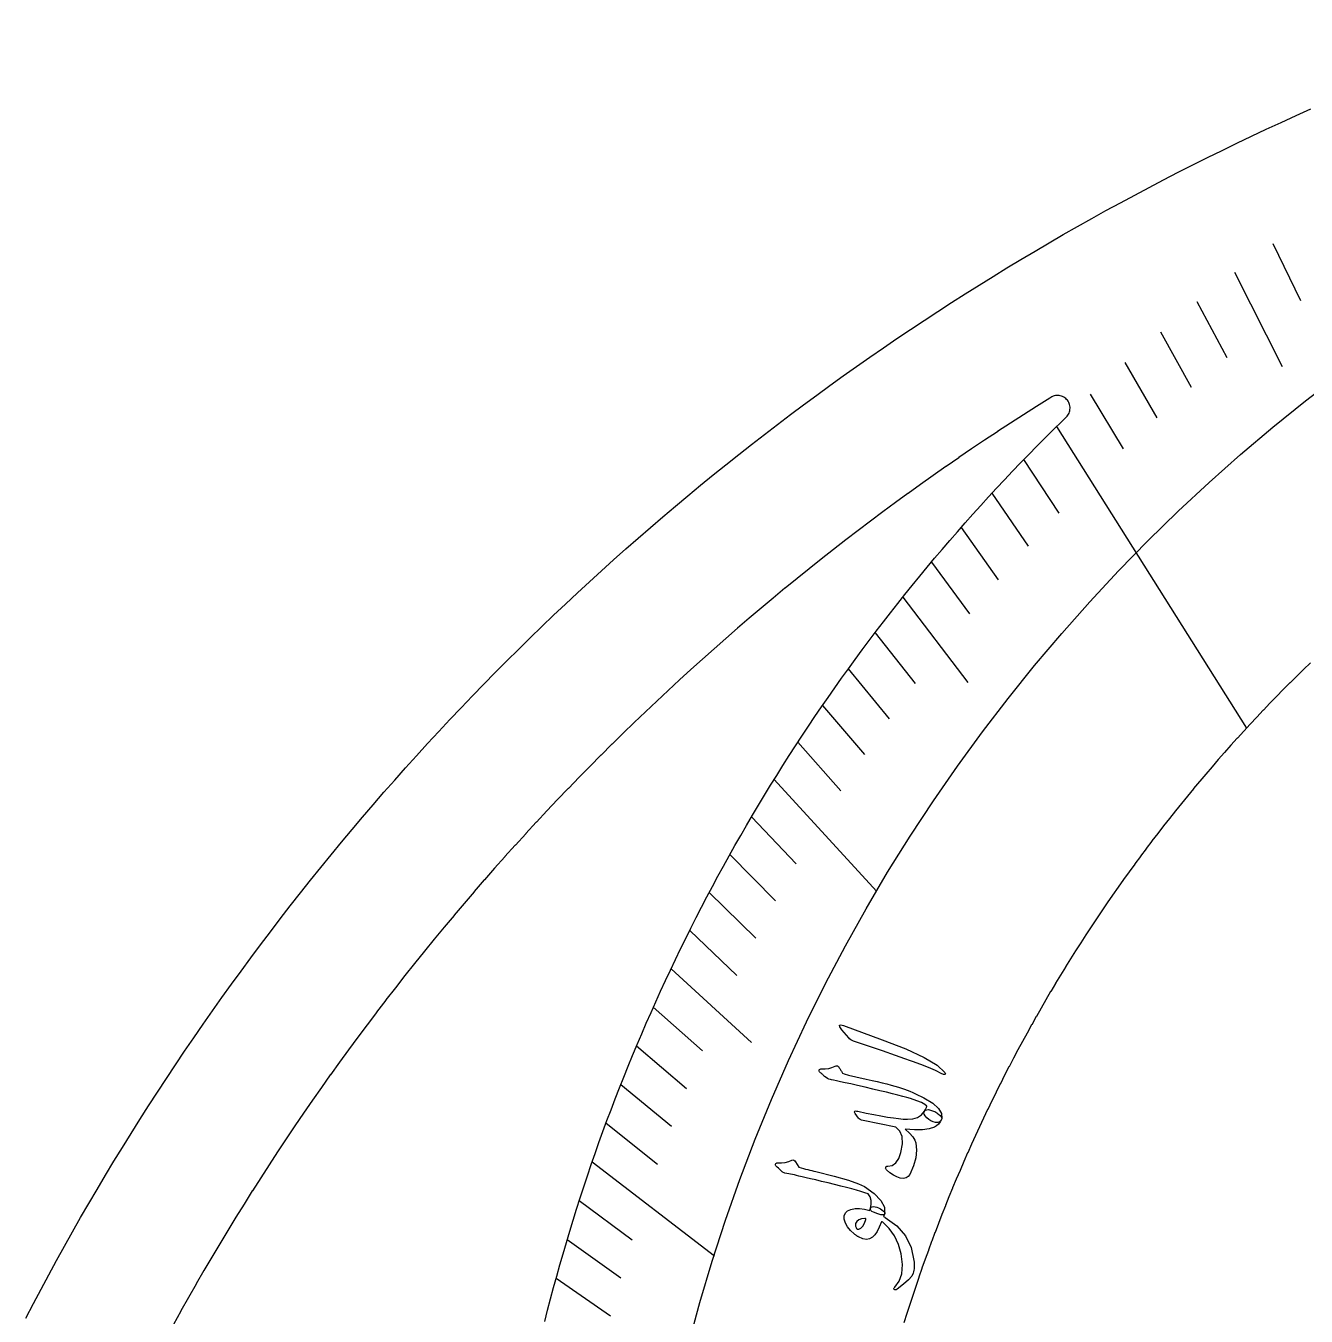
# Model space of a CAD drawing. Header units: millimetres. Extents: x -53 to 53, y -53 to 53.
# Drawn here: x -47.13 to -21.61, y 24.49 to 50.2 of the extents above; entities that cross this region are included whole.
import ezdxf

# ---------------------------------------------------------------- set-up
doc = ezdxf.new("R2010")
doc.units = ezdxf.units.MM
for name, color, linetype in [('CUT_INNER', 6, 'Continuous'), ('CUT_OUTER', 1, 'Continuous'), ('ENGRAVE', 7, 'Continuous'), ('ENGRAVE_FINE', 8, 'Continuous'), ('TEXT', 5, 'Continuous')]:
    doc.layers.add(name, color=color, linetype=linetype)

msp = doc.modelspace()

# ---------------------------------------------------------------- linework, layer by layer
at = {"layer": 'CUT_INNER'}
for points in [[(-36.7899, 24.3883), (-36.7327, 24.6138), (-36.6741, 24.839), (-36.6141, 25.0639), (-36.5527, 25.2884), (-36.4899, 25.5125), (-36.4258, 25.7362), (-36.3603, 25.9595), (-36.2935, 26.1824), (-36.2252, 26.4049), (-36.1556, 26.6269), (-36.0847, 26.8485), (-36.0124, 27.0697), (-35.9387, 27.2905), (-35.8637, 27.5108), (-35.7873, 27.7306), (-35.7096, 27.9499), (-35.6305, 28.1688), (-35.5501, 28.3872), (-35.4684, 28.6051), (-35.3853, 28.8225), (-35.3009, 29.0393), (-35.2151, 29.2557), (-35.128, 29.4715), (-35.0397, 29.6867), (-34.9499, 29.9015), (-34.8589, 30.1156), (-34.7666, 30.3292), (-34.6729, 30.5423), (-34.578, 30.7547), (-34.4817, 30.9666), (-34.3842, 31.1779), (-34.2853, 31.3886), (-34.1852, 31.5986), (-34.0838, 31.8081), (-33.9811, 32.0169), (-33.8771, 32.2251), (-33.7718, 32.4326), (-33.6653, 32.6395), (-33.5575, 32.8458), (-33.4484, 33.0513), (-33.3381, 33.2562), (-33.2265, 33.4605), (-33.1137, 33.664), (-32.9996, 33.8668), (-32.8843, 34.069), (-32.7677, 34.2704), (-32.6499, 34.4711), (-32.5309, 34.671), (-32.4106, 34.8703), (-32.2892, 35.0688), (-32.1665, 35.2665), (-32.0426, 35.4635), (-31.9175, 35.6597), (-31.7912, 35.8552), (-31.6637, 36.0499), (-31.535, 36.2438), (-31.4051, 36.4369), (-31.2741, 36.6292), (-31.1418, 36.8207), (-31.0084, 37.0113), (-30.8739, 37.2012), (-30.7381, 37.3902), (-30.6012, 37.5784), (-30.4632, 37.7657), (-30.324, 37.9522), (-30.1836, 38.1379), (-30.0422, 38.3226), (-29.8996, 38.5065), (-29.7558, 38.6896), (-29.611, 38.8717), (-29.465, 39.0529), (-29.3179, 39.2333), (-29.1698, 39.4127), (-29.0205, 39.5913), (-28.8701, 39.7689), (-28.7187, 39.9455), (-28.5661, 40.1213), (-28.4125, 40.2961), (-28.2578, 40.47), (-28.1021, 40.6429), (-27.9453, 40.8148), (-27.7874, 40.9858), (-27.6285, 41.1558), (-27.4686, 41.3249), (-27.3076, 41.4929), (-27.1456, 41.66), (-26.9826, 41.826), (-26.8185, 41.9911), (-26.6535, 42.1551), (-26.4874, 42.3182), (-26.397, 42.4059), (-26.3803, 42.4237), (-26.3655, 42.443), (-26.3526, 42.4637), (-26.3418, 42.4856), (-26.3332, 42.5084), (-26.3268, 42.5319), (-26.3227, 42.556), (-26.3211, 42.5803), (-26.3218, 42.6047), (-26.3248, 42.6288), (-26.3302, 42.6526), (-26.3379, 42.6758), (-26.3479, 42.698), (-26.3599, 42.7192), (-26.3739, 42.7392), (-26.3899, 42.7576), (-26.4075, 42.7744), (-26.4267, 42.7895), (-26.4473, 42.8026), (-26.469, 42.8136), (-26.4917, 42.8224), (-26.5152, 42.829), (-26.5392, 42.8333), (-26.5635, 42.8352), (-26.5879, 42.8348), (-26.6121, 42.8319), (-26.6359, 42.8268), (-26.6591, 42.8193), (-26.6815, 42.8096), (-26.7028, 42.7978), (-26.7253, 42.7838), (-26.7266, 42.783), (-26.9873, 42.619), (-26.9886, 42.6182), (-27.2483, 42.4527), (-27.2496, 42.4518), (-27.5083, 42.2847), (-27.5096, 42.2838), (-27.7672, 42.1151), (-27.7685, 42.1142), (-28.0251, 41.9439), (-28.0264, 41.9431), (-28.2819, 41.7712), (-28.2832, 41.7703), (-28.5377, 41.5968), (-28.539, 41.596), (-28.7924, 41.421), (-28.7937, 41.4201), (-29.046, 41.2435), (-29.0473, 41.2426), (-29.2985, 41.0645), (-29.2998, 41.0636), (-29.5499, 40.884), (-29.5512, 40.8831), (-29.8003, 40.7019), (-29.8015, 40.701), (-30.0494, 40.5183), (-30.0507, 40.5173), (-30.2975, 40.3331), (-30.2987, 40.3322), (-30.5444, 40.1465), (-30.5456, 40.1455), (-30.7902, 39.9583), (-30.7914, 39.9573), (-31.0348, 39.7686), (-31.036, 39.7677), (-31.2782, 39.5774), (-31.2794, 39.5765), (-31.5204, 39.3848), (-31.5216, 39.3838), (-31.7615, 39.1906), (-31.7627, 39.1897), (-32.0014, 38.995), (-32.0026, 38.994), (-32.24, 38.7979), (-32.2412, 38.7969), (-32.4775, 38.5994), (-32.4787, 38.5984), (-32.7137, 38.3993), (-32.7149, 38.3984), (-32.9487, 38.1979), (-32.9499, 38.1969), (-33.1825, 37.995), (-33.1836, 37.994), (-33.415, 37.7907), (-33.4161, 37.7897), (-33.6462, 37.5849), (-33.6474, 37.5839), (-33.8762, 37.3778), (-33.8774, 37.3768), (-34.1049, 37.1692), (-34.1061, 37.1682), (-34.3324, 36.9593), (-34.3335, 36.9582), (-34.5585, 36.7479), (-34.5596, 36.7469), (-34.7833, 36.5352), (-34.7844, 36.5341), (-35.0068, 36.3211), (-35.0079, 36.32), (-35.229, 36.1056), (-35.2301, 36.1045), (-35.4499, 35.8887), (-35.451, 35.8877), (-35.6695, 35.6705), (-35.6705, 35.6695), (-35.8877, 35.451), (-35.8887, 35.4499), (-36.1045, 35.2301), (-36.1056, 35.229), (-36.32, 35.0079), (-36.3211, 35.0068), (-36.5341, 34.7844), (-36.5352, 34.7833), (-36.7469, 34.5596), (-36.7479, 34.5585), (-36.9582, 34.3335), (-36.9593, 34.3324), (-37.1682, 34.1061), (-37.1692, 34.1049), (-37.3768, 33.8774), (-37.3778, 33.8762), (-37.5839, 33.6474), (-37.5849, 33.6462), (-37.7897, 33.4161), (-37.7907, 33.415), (-37.994, 33.1836), (-37.995, 33.1825), (-38.1969, 32.9499), (-38.1979, 32.9487), (-38.3984, 32.7149), (-38.3993, 32.7137), (-38.5984, 32.4787), (-38.5994, 32.4775), (-38.7969, 32.2412), (-38.7979, 32.24), (-38.994, 32.0026), (-38.995, 32.0014), (-39.1897, 31.7627), (-39.1906, 31.7615), (-39.3838, 31.5216), (-39.3848, 31.5204), (-39.5765, 31.2794), (-39.5774, 31.2782), (-39.7677, 31.036), (-39.7686, 31.0348), (-39.9573, 30.7914), (-39.9583, 30.7902), (-40.1455, 30.5456), (-40.1465, 30.5444), (-40.3322, 30.2987), (-40.3331, 30.2975), (-40.5173, 30.0507), (-40.5183, 30.0494), (-40.701, 29.8015), (-40.7019, 29.8003), (-40.8831, 29.5512), (-40.884, 29.5499), (-41.0636, 29.2998), (-41.0645, 29.2985), (-41.2426, 29.0473), (-41.2435, 29.046), (-41.4201, 28.7937), (-41.421, 28.7924), (-41.596, 28.539), (-41.5968, 28.5377), (-41.7703, 28.2832), (-41.7712, 28.2819), (-41.9431, 28.0264), (-41.9439, 28.0251), (-42.1142, 27.7685), (-42.1151, 27.7672), (-42.2838, 27.5096), (-42.2847, 27.5083), (-42.4518, 27.2496), (-42.4527, 27.2483), (-42.6182, 26.9886), (-42.619, 26.9873), (-42.783, 26.7266), (-42.7838, 26.7253), (-42.9462, 26.4636), (-42.947, 26.4623), (-43.1078, 26.1996), (-43.1086, 26.1983), (-43.2677, 25.9346), (-43.2685, 25.9333), (-43.426, 25.6686), (-43.4268, 25.6673), (-43.5827, 25.4017), (-43.5835, 25.4003), (-43.7378, 25.1338), (-43.7385, 25.1324), (-43.8912, 24.8649), (-43.8919, 24.8636), (-44.0429, 24.5951), (-44.0436, 24.5938), (-44.193, 24.3244)], [(-21.5299, 37.51), (-21.6654, 37.3786), (-21.6665, 37.3775), (-21.8013, 37.2452), (-21.8023, 37.2441), (-21.9363, 37.111), (-21.9374, 37.1099), (-22.0705, 36.976), (-22.0715, 36.9749), (-22.2038, 36.8402), (-22.2049, 36.8391), (-22.3363, 36.7035), (-22.3374, 36.7024), (-22.468, 36.5661), (-22.4691, 36.565), (-22.5989, 36.4278), (-22.5999, 36.4267), (-22.7289, 36.2887), (-22.7299, 36.2876), (-22.858, 36.1489), (-22.859, 36.1477), (-22.9863, 36.0082), (-22.9873, 36.0071), (-23.1137, 35.8668), (-23.1147, 35.8657), (-23.2402, 35.7246), (-23.2412, 35.7234), (-23.3659, 35.5816), (-23.3669, 35.5804), (-23.4906, 35.4378), (-23.4916, 35.4367), (-23.6145, 35.2933), (-23.6155, 35.2922), (-23.7375, 35.1481), (-23.7385, 35.1469), (-23.8597, 35.002), (-23.8606, 35.0008), (-23.9809, 34.8553), (-23.9818, 34.8541), (-24.1012, 34.7077), (-24.1022, 34.7065), (-24.2206, 34.5595), (-24.2216, 34.5583), (-24.3391, 34.4105), (-24.34, 34.4093), (-24.4567, 34.2608), (-24.4576, 34.2596), (-24.5733, 34.1104), (-24.5743, 34.1092), (-24.6891, 33.9592), (-24.69, 33.958), (-24.8039, 33.8074), (-24.8048, 33.8062), (-24.9177, 33.6549), (-24.9186, 33.6536), (-25.0306, 33.5016), (-25.0316, 33.5004), (-25.1426, 33.3477), (-25.1435, 33.3464), (-25.2537, 33.1931), (-25.2546, 33.1918), (-25.3638, 33.0378), (-25.3646, 33.0365), (-25.4729, 32.8818), (-25.4738, 32.8806), (-25.5811, 32.7252), (-25.5819, 32.7239), (-25.6883, 32.5679), (-25.6891, 32.5666), (-25.7945, 32.4099), (-25.7954, 32.4087), (-25.8998, 32.2513), (-25.9007, 32.2501), (-26.0041, 32.0921), (-26.0049, 32.0908), (-26.1074, 31.9322), (-26.1083, 31.9309), (-26.2098, 31.7717), (-26.2106, 31.7704), (-26.3111, 31.6106), (-26.3119, 31.6093), (-26.4115, 31.4488), (-26.4123, 31.4475), (-26.5108, 31.2865), (-26.5116, 31.2852), (-26.6092, 31.1235), (-26.61, 31.1222), (-26.7066, 30.9599), (-26.7074, 30.9586), (-26.8029, 30.7958), (-26.8037, 30.7944), (-26.8983, 30.631), (-26.899, 30.6297), (-26.9926, 30.4657), (-26.9934, 30.4643), (-27.0859, 30.2998), (-27.0867, 30.2984), (-27.1782, 30.1333), (-27.179, 30.1319), (-27.2695, 29.9662), (-27.2703, 29.9649), (-27.3598, 29.7986), (-27.3605, 29.7973), (-27.449, 29.6305), (-27.4497, 29.6291), (-27.5372, 29.4618), (-27.5379, 29.4604), (-27.6243, 29.2926), (-27.625, 29.2912), (-27.7105, 29.1228), (-27.7111, 29.1214), (-27.7955, 28.9525), (-27.7962, 28.9511), (-27.8795, 28.7817), (-27.8802, 28.7803), (-27.9625, 28.6104), (-27.9632, 28.609), (-28.0444, 28.4385), (-28.0451, 28.4372), (-28.1253, 28.2662), (-28.1259, 28.2648), (-28.2051, 28.0934), (-28.2057, 28.092), (-28.2838, 27.9201), (-28.2845, 27.9187), (-28.3615, 27.7463), (-28.3621, 27.7449), (-28.4381, 27.572), (-28.4387, 27.5706), (-28.5137, 27.3973), (-28.5143, 27.3959), (-28.5881, 27.2221), (-28.5887, 27.2207), (-28.6615, 27.0465), (-28.6621, 27.0451), (-28.7338, 26.8704), (-28.7344, 26.869), (-28.8051, 26.6939), (-28.8056, 26.6924), (-28.8752, 26.5169), (-28.8758, 26.5155), (-28.9443, 26.3395), (-28.9448, 26.3381), (-29.0122, 26.1617), (-29.0128, 26.1603), (-29.0791, 25.9835), (-29.0796, 25.9821), (-29.1449, 25.8049), (-29.1454, 25.8034), (-29.2096, 25.6258), (-29.2101, 25.6244), (-29.2732, 25.4464), (-29.2737, 25.445), (-29.3356, 25.2666), (-29.3361, 25.2651), (-29.397, 25.0864), (-29.3975, 25.085), (-29.4573, 24.9058), (-29.4578, 24.9044), (-29.5165, 24.7249), (-29.5169, 24.7235), (-29.5745, 24.5436), (-29.575, 24.5422), (-29.6314, 24.362)]]:
    msp.add_lwpolyline(points, dxfattribs=at)
at = {"layer": 'CUT_OUTER'}
msp.add_lwpolyline([(-47.134, 24.4539), (-46.9831, 24.7427), (-46.8304, 25.0305), (-46.6759, 25.3174), (-46.5197, 25.6033), (-46.3617, 25.8882), (-46.202, 26.1722), (-46.0405, 26.4552), (-45.8773, 26.7372), (-45.7124, 27.0182), (-45.5458, 27.2982), (-45.3774, 27.5771), (-45.2074, 27.8551), (-45.0356, 28.1319), (-44.8621, 28.4077), (-44.687, 28.6825), (-44.5101, 28.9561), (-44.3316, 29.2287), (-44.1515, 29.5001), (-43.9696, 29.7705), (-43.7861, 30.0397), (-43.601, 30.3078), (-43.4142, 30.5748), (-43.2258, 30.8406), (-43.0357, 31.1052), (-42.8441, 31.3687), (-42.6508, 31.631), (-42.4559, 31.8921), (-42.2594, 32.152), (-42.0613, 32.4107), (-41.8617, 32.6682), (-41.6604, 32.9244), (-41.4576, 33.1794), (-41.2533, 33.4332), (-41.0473, 33.6857), (-40.8399, 33.9369), (-40.6309, 34.1869), (-40.4203, 34.4355), (-40.2083, 34.6829), (-39.9947, 34.929), (-39.7796, 35.1737), (-39.5631, 35.4171), (-39.345, 35.6592), (-39.1255, 35.9), (-38.9045, 36.1394), (-38.682, 36.3774), (-38.458, 36.614), (-38.2327, 36.8493), (-38.0058, 37.0832), (-37.7776, 37.3157), (-37.5479, 37.5468), (-37.3168, 37.7765), (-37.0843, 38.0048), (-36.8504, 38.2316), (-36.6152, 38.457), (-36.3785, 38.6809), (-36.1405, 38.9034), (-35.9011, 39.1244), (-35.6603, 39.344), (-35.4183, 39.5621), (-35.1748, 39.7786), (-34.9301, 39.9937), (-34.6841, 40.2073), (-34.4367, 40.4193), (-34.188, 40.6299), (-33.9381, 40.8389), (-33.6869, 41.0464), (-33.4344, 41.2523), (-33.1806, 41.4567), (-32.9256, 41.6595), (-32.6694, 41.8607), (-32.4119, 42.0604), (-32.1532, 42.2585), (-31.8933, 42.455), (-31.6322, 42.6499), (-31.37, 42.8432), (-31.1065, 43.0348), (-30.8418, 43.2249), (-30.576, 43.4133), (-30.3091, 43.6001), (-30.041, 43.7853), (-29.7718, 43.9688), (-29.5014, 44.1506), (-29.23, 44.3308), (-28.9574, 44.5093), (-28.6837, 44.6862), (-28.409, 44.8613), (-28.1332, 45.0348), (-27.8564, 45.2066), (-27.5785, 45.3766), (-27.2995, 45.545), (-27.0195, 45.7116), (-26.7385, 45.8766), (-26.4565, 46.0398), (-26.1736, 46.2012), (-25.8896, 46.361), (-25.6046, 46.519), (-25.3187, 46.6752), (-25.0318, 46.8297), (-24.744, 46.9824), (-24.4553, 47.1333), (-24.1656, 47.2825), (-23.875, 47.4299), (-23.5836, 47.5755), (-23.2912, 47.7193), (-22.998, 47.8613), (-22.7039, 48.0015), (-22.4089, 48.1399), (-22.1131, 48.2765), (-21.8165, 48.4113), (-21.519, 48.5442)], dxfattribs=at)
at = {"layer": 'ENGRAVE'}
for points in [[(-26.5935, 42.2142), (-22.8073, 36.204)], [(-32.2161, 35.187), (-30.176, 32.9587)], [(-35.8449, 27.5653), (-33.4102, 25.693)]]:
    msp.add_lwpolyline(points, dxfattribs=at)
msp.add_circle((0, 15.1737), 35.0271, dxfattribs=at)
at = {"layer": 'ENGRAVE_FINE'}
for points in [[(-22.2813, 45.8649), (-21.7296, 44.7291)], [(-23.0461, 45.2948), (-22.0902, 43.4161)], [(-23.793, 44.7084), (-23.1983, 43.5909)], [(-24.5214, 44.1065), (-23.9055, 42.9986)], [(-25.2312, 43.4896), (-24.5942, 42.3918)], [(-25.922, 42.8587), (-25.2642, 41.7711)], [(-27.2456, 41.5571), (-26.5467, 40.4911)], [(-27.878, 40.8879), (-27.1589, 39.8332)], [(-28.4906, 40.2075), (-27.7515, 39.1644)], [(-29.0832, 39.5165), (-28.3243, 38.4853)], [(-29.6558, 38.8156), (-28.3574, 37.1161)], [(-30.2083, 38.1055), (-29.4105, 37.0991)], [(-30.7405, 37.3869), (-29.9236, 36.3934)], [(-31.2526, 36.6605), (-30.4168, 35.6802)], [(-31.7444, 35.927), (-30.8901, 34.9601)], [(-32.6676, 34.4411), (-31.7769, 33.502)], [(-33.0991, 33.69), (-32.1906, 32.7653)], [(-33.5107, 32.9344), (-32.5846, 32.0243)], [(-33.9024, 32.1748), (-32.9591, 31.2796)], [(-34.2744, 31.4117), (-32.6721, 29.9433)], [(-34.6268, 30.6459), (-33.6499, 29.7813)], [(-34.9599, 29.8778), (-33.9666, 29.0289)], [(-35.2738, 29.108), (-34.2645, 28.2751)], [(-35.5687, 28.337), (-34.5436, 27.5203)], [(-36.1025, 26.7934), (-35.0468, 26.01)], [(-36.3418, 26.0219), (-35.2712, 25.2553)], [(-36.563, 25.251), (-35.478, 24.5017)]]:
    msp.add_lwpolyline(points, dxfattribs=at)
at = {"layer": 'TEXT'}
for points in [[(-30.8692, 30.1978), (-30.9101, 30.255), (-30.9177, 30.2888), (-30.8923, 30.299), (-30.8337, 30.2857), (-30.0641, 29.9962), (-29.5932, 29.8155), (-29.229, 29.6467), (-28.9711, 29.4911), (-28.8189, 29.3494), (-28.8091, 29.3325), (-28.8055, 29.32), (-28.808, 29.3119), (-28.8168, 29.3082), (-28.8282, 29.3074), (-28.8414, 29.3093), (-28.8565, 29.314), (-28.8736, 29.3214), (-29.0035, 29.3851), (-29.1442, 29.4466), (-29.2957, 29.506), (-29.4581, 29.5631), (-29.5002, 29.5788), (-29.6144, 29.6198), (-29.8009, 29.686), (-30.0598, 29.7772), (-30.6369, 29.9726), (-30.6666, 29.985), (-30.6925, 29.9995), (-30.7147, 30.016), (-30.7331, 30.0346)], [(-31.3019, 29.3472), (-31.3139, 29.3596), (-31.3208, 29.3722), (-31.3227, 29.3848), (-31.3194, 29.3975), (-31.3129, 29.4074), (-31.3035, 29.4144), (-31.2912, 29.4187), (-31.276, 29.4202), (-31.2014, 29.4204), (-31.1315, 29.4293), (-31.0662, 29.4469), (-31.0056, 29.4733), (-30.9812, 29.4798), (-30.9589, 29.4767), (-30.9388, 29.464), (-30.9208, 29.4418), (-30.9123, 29.4282), (-30.904, 29.4144), (-30.8957, 29.4005), (-30.8875, 29.3863), (-30.8793, 29.3721), (-30.871, 29.3582), (-30.8626, 29.3444), (-30.8541, 29.3309), (-30.8239, 29.3192), (-30.735, 29.2962), (-30.5875, 29.2617), (-30.3814, 29.2155), (-30.2682, 29.1901), (-30.1621, 29.1655), (-30.0632, 29.1418), (-29.9715, 29.119), (-29.8872, 29.0969), (-29.8106, 29.0756), (-29.7418, 29.0551), (-29.6806, 29.0353), (-29.6236, 29.0154), (-29.5671, 28.9942), (-29.5112, 28.972), (-29.4557, 28.9486), (-29.4006, 28.924), (-29.3457, 28.898), (-29.2909, 28.8708), (-29.2362, 28.8423), (-29.0588, 28.7343), (-28.9403, 28.6293), (-28.8805, 28.5274), (-28.8795, 28.4284), (-28.8968, 28.3877), (-28.9232, 28.361), (-28.9588, 28.3482), (-29.0037, 28.3494), (-29.0517, 28.3614), (-29.0967, 28.3809), (-29.1387, 28.4081), (-29.1777, 28.4428), (-29.211, 28.481), (-29.23, 28.5153), (-29.2347, 28.5458), (-29.225, 28.5725), (-29.2144, 28.5917), (-29.205, 28.609), (-29.1967, 28.6242), (-29.1896, 28.6375), (-29.1838, 28.6492), (-29.1798, 28.6597), (-29.1775, 28.6689), (-29.1769, 28.6769), (-29.2158, 28.7112), (-29.2823, 28.7474), (-29.3764, 28.7856), (-29.4982, 28.8256), (-29.5717, 28.847), (-29.6565, 28.8703), (-29.7525, 28.8956), (-29.8599, 28.9227), (-29.9787, 28.9519), (-30.1091, 28.9834), (-30.251, 29.0172), (-30.4045, 29.0532), (-30.5548, 29.0879), (-30.687, 29.1179), (-30.8012, 29.1432), (-30.8972, 29.164), (-30.975, 29.1804), (-31.0345, 29.1927), (-31.0756, 29.201), (-31.0984, 29.2054), (-31.1271, 29.2133), (-31.1558, 29.2265), (-31.1843, 29.2448), (-31.2128, 29.2685), (-31.2264, 29.2819), (-31.2392, 29.2943), (-31.2513, 29.3057), (-31.2628, 29.3161), (-31.2736, 29.3254), (-31.2837, 29.3337), (-31.2931, 29.341), (-31.3019, 29.3472)], [(-28.8778, 28.4241), (-28.9087, 28.3662), (-28.9431, 28.3192), (-28.9812, 28.2832), (-29.023, 28.2582), (-29.1298, 28.2248), (-29.2626, 28.2075), (-29.4215, 28.2061), (-29.6066, 28.2206), (-29.5213, 28.1365), (-29.4572, 28.0624), (-29.4141, 27.9982), (-29.3923, 27.9438), (-29.379, 27.7992), (-29.3954, 27.6465), (-29.4413, 27.4855), (-29.5165, 27.3156), (-29.5484, 27.2719), (-29.5903, 27.2455), (-29.6423, 27.2362), (-29.7044, 27.2443), (-29.772, 27.2671), (-29.8404, 27.3022), (-29.9097, 27.3497), (-29.9797, 27.4096), (-29.9885, 27.4195), (-29.994, 27.4298), (-29.9962, 27.4405), (-29.995, 27.4516), (-29.9894, 27.4641), (-29.9809, 27.4727), (-29.9695, 27.4774), (-29.9552, 27.4782), (-29.8667, 27.4965), (-29.7936, 27.548), (-29.7357, 27.633), (-29.6929, 27.7513), (-29.6618, 27.9279), (-29.6676, 28.0706), (-29.7109, 28.1797), (-29.7921, 28.2551), (-30.4471, 28.391), (-30.4765, 28.3987), (-30.5012, 28.4089), (-30.5211, 28.4217), (-30.5363, 28.4371), (-30.6051, 28.5302), (-30.6138, 28.5431), (-30.6193, 28.5541), (-30.6214, 28.5632), (-30.6203, 28.5704), (-30.6119, 28.5771), (-30.5978, 28.5801), (-30.5782, 28.5791), (-30.5529, 28.5743), (-30.3863, 28.5381), (-30.2319, 28.5067), (-30.0897, 28.4802), (-29.9597, 28.4585), (-29.8421, 28.4413), (-29.7369, 28.4283), (-29.6442, 28.4195), (-29.564, 28.4151), (-29.4543, 28.4235), (-29.361, 28.453), (-29.2842, 28.5037), (-29.2236, 28.5755), (-29.205, 28.595), (-29.1786, 28.6054), (-29.1444, 28.6068), (-29.1024, 28.5991), (-29.0814, 28.5926), (-29.0606, 28.5852), (-29.0399, 28.577), (-29.0193, 28.568), (-28.9991, 28.5578), (-28.9794, 28.546), (-28.9601, 28.5326), (-28.9414, 28.5177), (-28.9085, 28.4878), (-28.8869, 28.4622), (-28.8767, 28.441), (-28.8778, 28.4241)], [(-32.0578, 27.3653), (-32.1003, 27.4068), (-32.1341, 27.4394), (-32.1593, 27.4631), (-32.1757, 27.4779), (-32.1858, 27.4883), (-32.1918, 27.4991), (-32.1936, 27.5101), (-32.1912, 27.5215), (-32.1846, 27.5329), (-32.1749, 27.5407), (-32.1621, 27.5449), (-32.1462, 27.5456), (-32.0689, 27.5471), (-31.9961, 27.5564), (-31.928, 27.5734), (-31.8644, 27.5981), (-31.8447, 27.6042), (-31.8265, 27.6011), (-31.8096, 27.5886), (-31.7941, 27.5669), (-31.7253, 27.4581), (-31.6802, 27.4462), (-31.6359, 27.4346), (-31.5923, 27.4233), (-31.5496, 27.4123), (-31.5076, 27.4016), (-31.4664, 27.3911), (-31.426, 27.381), (-31.3864, 27.3711), (-31.0199, 27.2791), (-30.7365, 27.199), (-30.536, 27.1316), (-30.4183, 27.0772), (-30.2223, 26.9334), (-30.09, 26.7949), (-30.0212, 26.6614), (-30.0159, 26.5327), (-30.017, 26.5296), (-30.0182, 26.5265), (-30.0194, 26.5235), (-30.0205, 26.5204), (-30.045, 26.5088), (-30.0896, 26.5123), (-30.1545, 26.5308), (-30.2395, 26.5644), (-30.2701, 26.5792), (-30.2899, 26.5966), (-30.2989, 26.6165), (-30.297, 26.6391), (-30.283, 26.7235), (-30.2867, 26.7998), (-30.3081, 26.868), (-30.3473, 26.9281), (-30.4135, 26.9507), (-30.4896, 26.9747), (-30.5754, 26.9999), (-30.671, 27.0265), (-30.7759, 27.0543), (-30.8898, 27.0834), (-31.0125, 27.1138), (-31.1442, 27.1454), (-31.2732, 27.1774), (-31.3894, 27.2057), (-31.4926, 27.2303), (-31.583, 27.2512), (-31.6602, 27.2689), (-31.7242, 27.2839), (-31.775, 27.2961), (-31.8125, 27.3055), (-32.0029, 27.3407), (-32.0208, 27.3463), (-32.036, 27.3523), (-32.0483, 27.3586), (-32.0578, 27.3653)], [(-30.0046, 26.4584), (-29.774, 26.2904), (-29.6023, 26.0911), (-29.4889, 25.8609), (-29.4328, 25.5996), (-29.4299, 25.565), (-29.4282, 25.5313), (-29.4277, 25.4984), (-29.4284, 25.4664), (-29.4304, 25.4355), (-29.434, 25.406), (-29.439, 25.3778), (-29.4455, 25.351), (-29.4774, 25.2897), (-29.5421, 25.2159), (-29.6395, 25.1293), (-29.7694, 25.0294), (-29.7865, 25.0197), (-29.8013, 25.0155), (-29.8138, 25.0169), (-29.824, 25.0238), (-29.8304, 25.034), (-29.8312, 25.0448), (-29.8265, 25.0563), (-29.8163, 25.0686), (-29.726, 25.1877), (-29.6751, 25.3381), (-29.6632, 25.5203), (-29.6896, 25.735), (-29.7412, 25.9221), (-29.8195, 26.0909), (-29.9249, 26.2414), (-30.0578, 26.3735), (-30.0637, 26.375), (-30.0689, 26.3749), (-30.0733, 26.3733), (-30.0769, 26.3701), (-30.1224, 26.2666), (-30.168, 26.1809), (-30.2139, 26.1132), (-30.2603, 26.0634), (-30.3156, 26.0318), (-30.3797, 26.0224), (-30.4526, 26.0353), (-30.5345, 26.0706), (-30.5449, 26.0764), (-30.5555, 26.0825), (-30.5661, 26.0892), (-30.5767, 26.0963), (-30.5876, 26.1039), (-30.599, 26.1122), (-30.6108, 26.121), (-30.623, 26.1305), (-30.6997, 26.1994), (-30.758, 26.271), (-30.7981, 26.345), (-30.8198, 26.4214), (-30.821, 26.4921), (-30.7997, 26.5488), (-30.7559, 26.5913), (-30.6897, 26.6196), (-30.6065, 26.6347), (-30.5161, 26.6357), (-30.4184, 26.6227), (-30.3134, 26.5957), (-30.3112, 26.6019), (-30.3093, 26.6079), (-30.3076, 26.6138), (-30.3062, 26.6195), (-30.3048, 26.6253), (-30.3031, 26.6312), (-30.3012, 26.6372), (-30.299, 26.6433), (-30.2866, 26.6625), (-30.267, 26.6736), (-30.2401, 26.6767), (-30.2061, 26.6717), (-30.1704, 26.6614), (-30.1357, 26.6475), (-30.102, 26.6301), (-30.0691, 26.609), (-30.0414, 26.5873), (-30.0231, 26.5678), (-30.0142, 26.5506), (-30.0147, 26.5357), (-30.0367, 26.4775), (-30.0312, 26.475), (-30.024, 26.4709), (-30.0151, 26.4654), (-30.0046, 26.4584)], [(-30.4104, 26.4412), (-30.4798, 26.4298), (-30.5336, 26.4089), (-30.5716, 26.3786), (-30.5939, 26.339), (-30.5964, 26.3114), (-30.5939, 26.2851), (-30.5866, 26.2601), (-30.5743, 26.2364), (-30.5664, 26.2274), (-30.5561, 26.2228), (-30.5433, 26.2226), (-30.528, 26.2267), (-30.4879, 26.2485), (-30.4516, 26.2879), (-30.419, 26.3449), (-30.3899, 26.4195), (-30.3886, 26.4278), (-30.3916, 26.4342), (-30.3988, 26.4387), (-30.4104, 26.4412)]]:
    msp.add_lwpolyline(points, close=True, dxfattribs=at)

doc.saveas('drawing.dxf')
